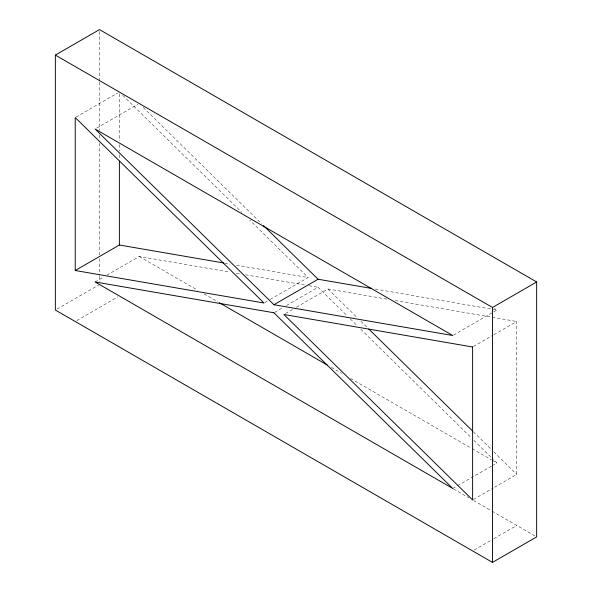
<?xml version="1.0" encoding="UTF-8"?>
<svg xmlns="http://www.w3.org/2000/svg" width="592" height="592" viewBox="0 0 592 592"><rect width="100%" height="100%" fill="white"/><g stroke="black" fill="none" stroke-linecap="round" stroke-linejoin="round"><path stroke-width="0.44" stroke-dasharray="2.96 2.22" d="M76.013 117.098L117.801 92.966M96.674 128.109L137.67 104.436M95.097 281.977L103.77 276.975M106.923 275.154L139.253 256.484L230.022 272.12M56.936 309.113L98.723 284.989M76.805 320.583L117.801 296.91M264.779 302.556L269.508 299.826M270.292 299.367L308.143 277.515L249.609 220.009M274.71 312.317L282.599 307.766M286.535 305.487L318.074 287.275L347.008 315.699M285.433 313.575L292.529 309.475M296.474 307.196L328.012 288.992L386.998 299.145M453.539 335.057L492.966 312.295M493.75 311.843L496.903 310.023L494.505 308.632M473.408 346.527L493.121 335.146M493.906 334.695L516.772 321.493L516.772 474.451L493.906 487.653M452.747 488.474L456.691 486.195M457.483 485.736L491.382 466.163M492.174 465.712L496.903 462.981L492.3 458.46M473.408 499.485L493.121 488.104M474.199 550.02L493.121 539.09M493.906 538.639L516.772 525.437M224.649 263.144L230.096 264.076M236.452 265.172L308.143 277.515M375.269 289.074L496.903 310.023M236.378 273.215L240.922 273.992M245.458 274.777L304.458 284.937M309.002 285.714L318.074 287.275M395.167 300.551L516.772 321.493M139.253 256.484L197.661 290.213M204.062 293.906L217.664 301.757M331.283 367.358L341.68 373.36M350.486 378.443L471.299 448.196M472.098 448.655L491.301 459.747M492.107 460.206L496.903 462.981M453.605 488.97L468.797 497.739M473.6 500.506L491.19 510.667M491.989 511.125L535.057 535.989M143.197 107.404L261.538 223.68M328.012 288.992L356.954 317.423M360.898 321.301L367.477 327.761M473.363 431.797L491.123 449.247M493.758 451.829L516.772 474.451M122.67 95.29L241.714 212.254M350.294 318.933L356.865 325.393M360.809 329.263L471.262 437.784M473.896 440.367L491.649 457.808M119.377 93.899L119.377 140.896M119.377 144.581L119.377 151.027M119.377 154.712L119.377 159.322M99.508 31.45L99.508 81.326M99.508 82.251L99.508 130.277M99.508 134.895L99.508 139.512M99.508 143.212L99.508 254.974M99.508 258.667L99.508 275.295M99.508 276.22L99.508 281.762"/><path stroke-width="0.89" d="M55.352 55.093L99.508 29.6L536.648 281.977L536.648 536.907L492.492 562.4L55.352 310.023L55.352 55.093L492.492 307.47L536.648 281.977M75.228 270.507L263.988 303.008L75.228 117.549L75.228 270.507L119.377 245.014L223.746 262.989M273.926 304.725L452.747 335.516L95.097 129.019L273.926 304.725L318.074 279.232L371.635 288.452M219.262 302.682L327.28 365.042M263.507 225.611L318.074 279.232M368.794 329.056L472.712 431.154M492.492 307.47L492.492 562.4M119.377 161.165L119.377 245.014M273.926 312.768L95.097 281.977L452.747 488.474L273.926 312.768M472.623 346.986L283.857 314.485L472.623 499.944L472.623 346.986"/></g></svg>
